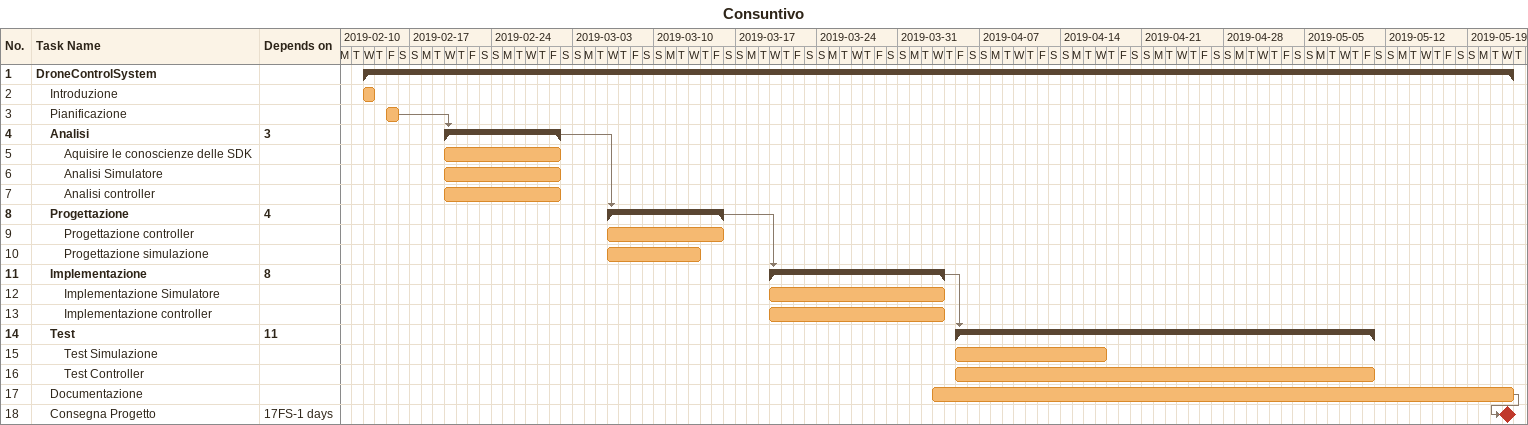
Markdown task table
Consuntivo

| ID | Level | Task | Start | Finish | Predecessors |
|---|---|---|---|---|---|
| 1 | 1 | **DroneControlSystem** | 2019-02-13 | 2019-05-22 |  |
| 2 | 2 | Introduzione | 2019-02-13 | 2019-02-13 |  |
| 3 | 2 | Pianificazione | 2019-02-15 | 2019-02-15 |  |
| 4 | 2 | **Analisi** | 2019-02-20 | 2019-03-01 | 3 |
| 5 | 3 | Aquisire le conoscienze delle SDK | 2019-02-20 | 2019-03-01 |  |
| 6 | 3 | Analisi Simulatore | 2019-02-20 | 2019-03-01 |  |
| 7 | 3 | Analisi controller | 2019-02-20 | 2019-03-01 |  |
| 8 | 2 | **Progettazione** | 2019-03-06 | 2019-03-15 | 4 |
| 9 | 3 | Progettazione controller | 2019-03-06 | 2019-03-15 |  |
| 10 | 3 | Progettazione simulazione | 2019-03-06 | 2019-03-13 |  |
| 11 | 2 | **Implementazione** | 2019-03-20 | 2019-04-03 | 8 |
| 12 | 3 | Implementazione Simulatore | 2019-03-20 | 2019-04-03 |  |
| 13 | 3 | Implementazione controller | 2019-03-20 | 2019-04-03 |  |
| 14 | 2 | **Test** | 2019-04-05 | 2019-05-10 | 11 |
| 15 | 3 | Test Simulazione | 2019-04-05 | 2019-04-17 |  |
| 16 | 3 | Test Controller | 2019-04-05 | 2019-05-10 |  |
| 17 | 2 | Documentazione | 2019-04-03 | 2019-05-22 |  |
| 18 | 2 | Consegna Progetto (milestone) | 2019-05-22 | 2019-05-22 | 17FS-1d |
